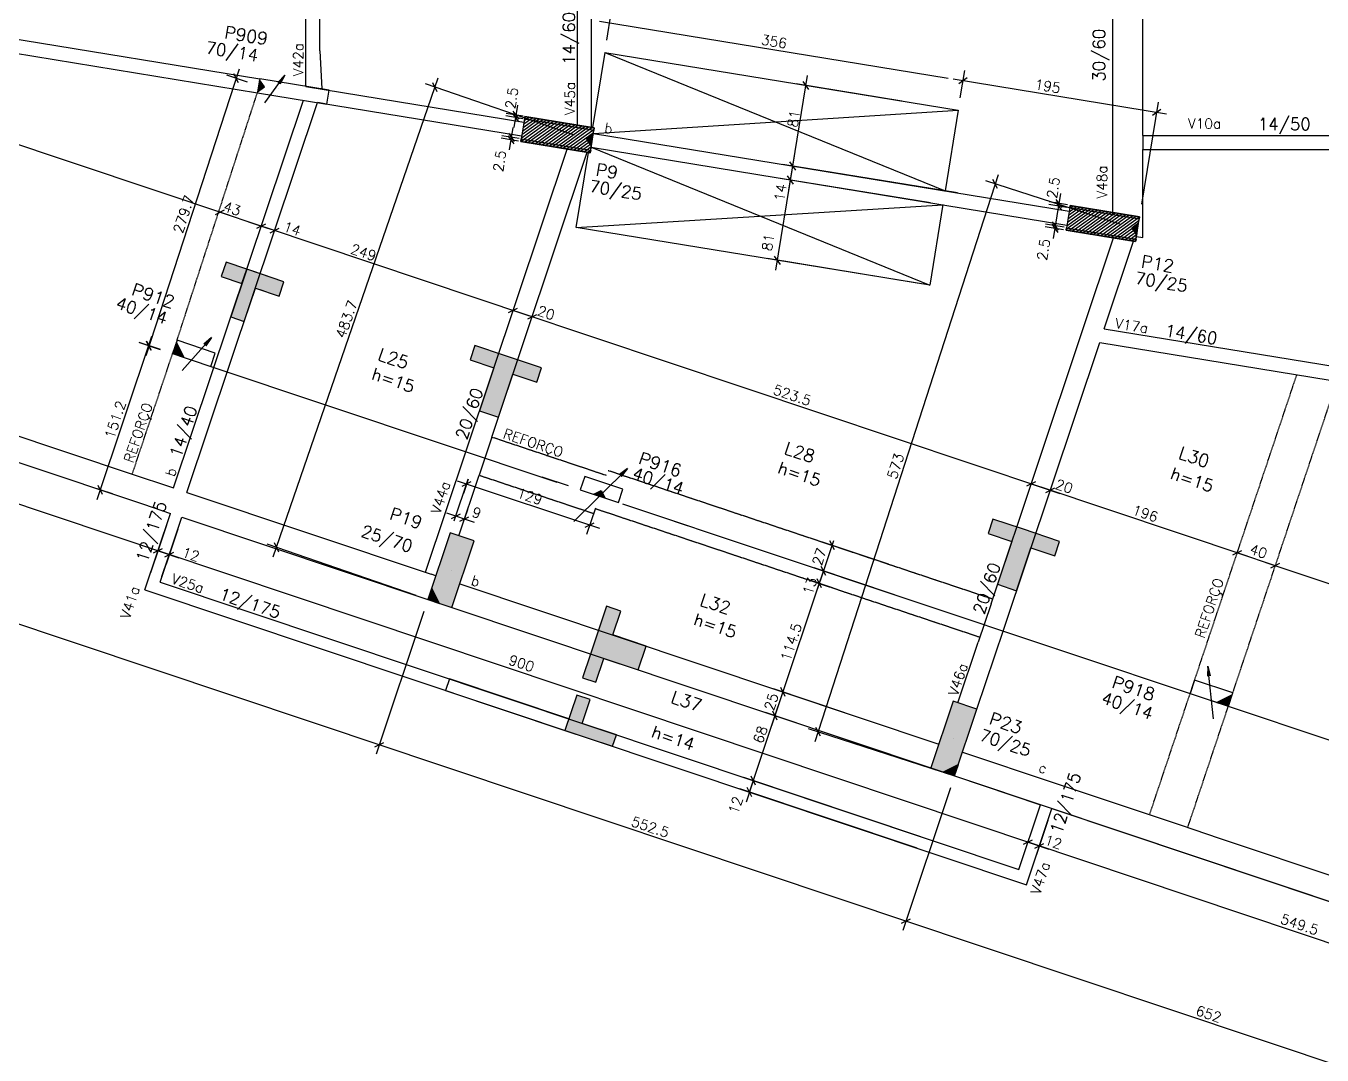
# Model space of a CAD drawing. Extents: x 3196 to 9141, y -1880 to 2325.
# Drawn here: x 3995 to 5283, y -448 to 574 of the extents above; entities that cross this region are included whole.
import ezdxf

# ---------------------------------------------------------------- set-up
doc = ezdxf.new("R2010")
doc.units = 0
doc.header["$MEASUREMENT"] = 0
doc.linetypes.add('ESTILO_TQS_0001', pattern=[1, 0.7, -0.3])
for name, color, linetype in [('1', 1, 'CONTINUOUS'), ('10', 10, 'CONTINUOUS'), ('2', 2, 'CONTINUOUS'), ('221', 11, 'CONTINUOUS'), ('3', 3, 'CONTINUOUS'), ('4', 4, 'CONTINUOUS'), ('8', 8, 'CONTINUOUS')]:
    doc.layers.add(name, color=color, linetype=linetype)
doc.styles.get("Standard").update_dxf_attribs({"font": 'ROMANS.SHX'})

msp = doc.modelspace()

# ---------------------------------------------------------------- linework, layer by layer
at = {"layer": '1', "linetype": 'Continuous'}
for p, q in [((4569.925768, 547.737565), (4557.760668, 473.202015)), ((4569.925768, 547.737565), (4921.276849, 490.392796)), ((4245.610368, 511.610915), (4245.610368, 511.610915)), ((4921.276849, 490.392796), (4908.203699, 410.293546)), ((4523.052768, 466.191065), (4523.052768, 466.191065)), ((4523.062118, 466.248265), (4523.062118, 466.248265)), ((4541.575568, 374.035915), (4553.733668, 448.528465)), ((4905.974199, 396.633396), (4892.926649, 316.691146)), ((4892.926649, 316.691146), (4541.575568, 374.035915)), ((5065.083668, 377.975315), (5065.083668, 377.975315)), ((5065.083668, 377.975315), (5065.083668, 377.975315)), ((4161.622518, 248.922615), (4161.622518, 248.922615)), ((4565.255318, 108.754565), (4565.255318, 108.754565)), ((4417.228018, 33.394215), (4417.228018, 33.394215)), ((5173.035259, -88.816982), (5173.035259, -88.816982)), ((4916.984968, -133.886685), (4916.984968, -133.886685))]:
    msp.add_line(p, q, dxfattribs=at)
at = {"layer": '1', "linetype": 'ESTILO_TQS_0001'}
for points in [[(4144.875818, 261.899665), (4224.738968, 507.893415)], [(4100.358968, 128.915565), (4140.431668, 248.623765)], [(5111.535264, -209.5537), (5257.89184, 227.739227)], [(5149.466464, -222.25105), (5297.888022, 221.211386)], [(4457.846218, 165.737715), (4571.594618, 127.723315)], [(4573.227218, 132.608465), (4955.518043, 4.851621)], [(4445.146118, 127.807415), (4558.916018, 89.785865)], [(4560.548268, 94.669915), (4942.820337, -33.080661)]]:
    msp.add_lwpolyline(points, dxfattribs=at)
at = {"layer": '1', "linetype": 'Continuous'}
for points in [[(4486.909668, 462.005565), (4555.999018, 450.751165), (4559.214568, 470.490965), (4490.125218, 481.745365), (4486.909668, 462.005565)], [(5028.931218, 373.732615), (5098.020568, 362.478215), (5101.236118, 382.218065), (5032.146768, 393.472415), (5028.931218, 373.732615)]]:
    msp.add_lwpolyline(points, dxfattribs=at)
at = {"layer": '10', "linetype": 'Continuous'}
for points in [[(4226.838068, 520.754265), (4224.905068, 508.911015), (4231.793218, 513.866115)], [(4224.905068, 508.911015), (4231.793218, 513.866115), (4231.793218, 513.866115)], [(4490.125218, 481.745615), (4559.607118, 472.900965), (4490.517818, 484.155615)], [(4490.125218, 481.745615), (4559.214518, 470.490965), (4559.607118, 472.900965)], [(4559.607118, 472.900965), (4490.517818, 484.155615), (4490.517818, 484.155615)], [(4558.562118, 466.485765), (4551.675518, 461.528515), (4551.675518, 461.528515)], [(4556.632818, 454.641915), (4558.562118, 466.485765), (4551.675518, 461.528515)], [(4559.214518, 470.490965), (4559.607118, 472.900965), (4559.607118, 472.900965)], [(4486.486718, 459.409315), (4555.998968, 450.750915), (4486.909668, 462.005565)], [(4486.486718, 459.409315), (4555.576018, 448.154665), (4555.998968, 450.750915)], [(4555.998968, 450.750915), (4486.909668, 462.005565), (4486.909668, 462.005565)], [(4555.576018, 448.154665), (4555.998968, 450.750915), (4555.998968, 450.750915)], [(5032.154268, 393.518465), (5101.630518, 384.639465), (5032.548718, 395.939915)], [(5032.154268, 393.518465), (5101.234468, 382.218315), (5101.630518, 384.639465)], [(5101.630518, 384.639465), (5032.548718, 395.939915), (5032.548718, 395.939915)], [(5028.536818, 371.311165), (5098.013068, 362.432165), (5028.931218, 373.732615)], [(5098.013068, 362.432165), (5028.931218, 373.732615), (5028.931218, 373.732615)], [(5100.593018, 378.270065), (5093.706418, 373.312815), (5093.706418, 373.312815)], [(5098.663668, 366.426215), (5100.593018, 378.270065), (5093.706418, 373.312815)], [(5101.234468, 382.218315), (5101.630518, 384.639465), (5101.630518, 384.639465)], [(5028.536818, 371.311165), (5097.617018, 360.011015), (5098.013068, 362.432165)], [(5097.617018, 360.011015), (5098.013068, 362.432165), (5098.013068, 362.432165)], [(4140.435018, 248.622665), (4151.816318, 244.819165), (4144.238518, 260.003915)], [(4151.816318, 244.819165), (4144.238518, 260.003915), (4144.238518, 260.003915)], [(4566.554068, 112.640915), (4558.961718, 108.852015), (4570.342968, 105.048515)], [(4558.961718, 108.852015), (4570.342968, 105.048515), (4570.342968, 105.048515)], [(4416.473768, 70.551765), (4394.272868, 4.165615), (4394.272868, 4.165615)], [(4440.183118, 62.622865), (4416.473768, 70.551765), (4394.272868, 4.165615)], [(4440.183118, 62.622865), (4394.272868, 4.165615), (4417.982218, -3.763285)], [(4394.272868, 4.165615), (4405.653368, 0.359715), (4398.078768, 15.546065)], [(4405.653368, 0.359715), (4398.078768, 15.546065), (4398.078768, 15.546065)], [(4394.272868, 4.165615), (4417.982218, -3.763285), (4417.982218, -3.763285)], [(4916.241768, -96.728935), (4894.021168, -163.108535), (4894.021168, -163.108535)], [(4917.728168, -171.044435), (4916.241768, -96.728935), (4894.021168, -163.108535)], [(4939.948768, -104.664885), (4916.241768, -96.728935), (4916.241768, -96.728935)], [(4917.728168, -171.044435), (4939.948768, -104.664885), (4916.241768, -96.728935)], [(5193.588009, -90.424332), (5178.399409, -97.994432), (5178.399409, -97.994432)], [(5189.778759, -101.803682), (5193.588009, -90.424332), (5178.399409, -97.994432)], [(4921.537418, -159.665085), (4906.348818, -167.235185), (4906.348818, -167.235185)], [(4917.728168, -171.044435), (4921.537418, -159.665085), (4906.348818, -167.235185)]]:
    msp.add_solid(points, dxfattribs=at)
at = {"layer": '2', "linetype": 'Continuous'}
for p, q in [((4571.939268, 560.074315), (4576.364218, 587.186015)), ((4564.884018, 578.927415), (4911.300368, 522.388065)), ((3722.687268, 544.802015), (4196.975768, 386.035915)), ((4569.925768, 547.737565), (4908.203699, 410.293546)), ((4923.290349, 502.729596), (4927.715299, 529.841296)), ((4755.256468, 425.106365), (4771.554068, 524.961715)), ((4865.104199, 499.560846), (4760.073818, 516.703115)), ((4772.863118, 511.033415), (4767.023368, 519.151165)), ((4916.235099, 521.582696), (5128.460318, 486.944965)), ((4922.045649, 517.051996), (4930.163399, 522.891746)), ((4922.045649, 517.051996), (4930.163399, 522.891746)), ((4484.828868, 481.500215), (4478.986668, 489.616115)), ((4479.907368, 473.278015), (4483.515518, 495.428065)), ((4558.719218, 467.450065), (4921.276849, 490.392796)), ((5103.651568, 397.022265), (5120.201718, 498.425165)), ((5114.532068, 485.635915), (5122.649818, 491.475615)), ((4488.560668, 482.000165), (4471.645218, 484.755665)), ((4488.953318, 484.410415), (4472.037868, 487.165915)), ((4484.436268, 479.089915), (4478.594018, 487.205865)), ((4486.688318, 459.449915), (4515.382518, 480.105265)), ((4487.035868, 462.780465), (4511.892968, 480.673665)), ((4487.604318, 466.270015), (4508.403418, 481.242115)), ((4488.172768, 469.759515), (4504.913918, 481.810565)), ((4488.741168, 473.249065), (4501.424368, 482.378965)), ((4489.309618, 476.738615), (4497.934818, 482.947415)), ((4489.878068, 480.228165), (4494.445268, 483.515865)), ((4490.177868, 458.881465), (4518.872068, 479.536815)), ((4490.446468, 483.717715), (4490.955768, 484.084265)), ((4493.667418, 458.313065), (4522.361618, 478.968415)), ((4497.156918, 457.744615), (4525.851118, 478.399965)), ((4500.646468, 457.176165), (4529.340668, 477.831515)), ((4504.136018, 456.607765), (4532.830218, 477.263115)), ((4507.625568, 456.039315), (4536.319768, 476.694665)), ((4484.774318, 462.353365), (4467.522368, 465.163665)), ((4479.902118, 456.973215), (4474.059918, 465.089165)), ((4480.313368, 459.497915), (4474.471168, 467.613865)), ((4475.373218, 451.161265), (4479.000068, 473.425815)), ((4511.115118, 455.470865), (4539.809318, 476.126215)), ((4514.604618, 454.902465), (4543.298818, 475.557815)), ((4518.094168, 454.334015), (4546.788368, 474.989365)), ((4521.583718, 453.765565), (4550.277918, 474.420915)), ((4525.073268, 453.197165), (4553.767468, 473.852515)), ((4528.562818, 452.628715), (4557.256968, 473.284065)), ((4532.052318, 452.060265), (4559.421568, 471.761865)), ((4535.541868, 451.491865), (4558.853118, 468.272315)), ((4539.031418, 450.923415), (4558.284718, 464.782815)), ((4484.363068, 459.828665), (4467.111118, 462.638965)), ((4542.520968, 450.355015), (4557.716268, 461.293265)), ((4546.010468, 449.786565), (4557.147818, 457.803715)), ((4549.500018, 449.218115), (4556.579418, 454.314165)), ((4556.468318, 453.632215), (4892.926649, 316.691146)), ((4552.989568, 448.649715), (4556.010968, 450.824615)), ((4555.253268, 448.280965), (4555.576068, 448.154665)), ((4753.004118, 411.306415), (4758.478068, 444.845165)), ((4759.787118, 430.916915), (4753.947418, 439.034615)), ((4759.787118, 430.916915), (4753.947418, 439.034615)), ((4739.982218, 331.521215), (4756.225768, 431.045265)), ((4920.582118, 408.255515), (4746.997818, 436.586565)), ((4757.534818, 417.116965), (4751.695068, 425.234715)), ((4757.534818, 417.116965), (4751.695068, 425.234715)), ((4779.051368, -136.737335), (4961.186018, 426.663215)), ((4893.611799, 398.489846), (4744.745518, 422.786665)), ((5081.812468, 377.157815), (4948.594818, 420.224065)), ((4960.386568, 412.696415), (4955.833418, 421.599715)), ((5024.557768, 393.659465), (5018.715568, 401.775415)), ((5019.626968, 385.380065), (5023.244468, 407.587365)), ((4178.010168, 392.384565), (4234.907018, 373.338565)), ((4183.018018, 386.979865), (4191.967968, 391.440615)), ((4183.018018, 386.979865), (4191.967968, 391.440615)), ((4541.575568, 374.035915), (4905.948549, 396.476346)), ((5029.361068, 393.919665), (5011.364818, 396.857715)), ((5029.764668, 396.386865), (5011.766768, 399.325215)), ((5024.155868, 391.191965), (5018.313618, 399.307915)), ((5028.671468, 372.137965), (5056.350668, 392.062665)), ((5029.239868, 375.627515), (5052.861118, 392.631115)), ((5029.808318, 379.117015), (5049.371568, 393.199515)), ((5030.376768, 382.606565), (5045.882018, 393.767965)), ((5030.945168, 386.096115), (5042.392518, 394.336415)), ((5031.146018, 370.838865), (5059.840218, 391.494215)), ((5031.513618, 389.585665), (5038.902968, 394.904815)), ((5032.082068, 393.075215), (5035.413418, 395.473265)), ((5034.635518, 370.270465), (5063.329718, 390.925815)), ((5038.125068, 369.702015), (5066.819268, 390.357365)), ((5041.614618, 369.133565), (5070.308818, 389.788915)), ((5045.104168, 368.565165), (5073.798368, 389.220515)), ((5048.593718, 367.996715), (5077.287868, 388.652065)), ((5052.083218, 367.428315), (5080.777418, 388.083615)), ((5055.572768, 366.859865), (5084.266968, 387.515215)), ((5059.062318, 366.291415), (5087.756518, 386.946765)), ((4215.941418, 379.687215), (4238.046868, 372.287515)), ((4219.081218, 378.636165), (4251.322768, 367.843465)), ((4224.089068, 373.231465), (4233.039018, 377.692215)), ((4224.089068, 373.231465), (4233.039018, 377.692215)), ((4232.357168, 374.192115), (4494.084368, 286.580015)), ((5026.092918, 371.655215), (5007.747368, 374.650415)), ((5026.496518, 374.122465), (5008.149318, 377.117915)), ((5020.538368, 368.984715), (5014.696168, 377.100615)), ((5020.940318, 371.452165), (5015.098118, 379.568115)), ((5016.009468, 363.172765), (5019.626968, 385.380065)), ((5062.551868, 365.723015), (5091.246068, 386.378315)), ((5066.041368, 365.154565), (5094.735568, 385.809915)), ((5069.530918, 364.586115), (5098.225118, 385.241465)), ((5073.020468, 364.017715), (5101.625568, 384.608915)), ((5076.510018, 363.449265), (5101.057118, 381.119365)), ((5079.999568, 362.880815), (5100.488718, 377.629815)), ((5083.489068, 362.312415), (5099.920268, 374.140265)), ((4237.365018, 368.787415), (4246.314968, 373.248165)), ((4237.365018, 368.787415), (4246.314968, 373.248165)), ((5086.978618, 361.743965), (5099.351818, 370.650765)), ((5090.468168, 361.175515), (5098.783418, 367.161215)), ((5093.957718, 360.607115), (5098.214968, 363.671665)), ((5097.447268, 360.038665), (5097.646518, 360.182115)), ((4214.166318, 332.450865), (4193.599068, 339.335665)), ((4880.589849, 318.704646), (4731.723618, 343.001415)), ((4744.512868, 337.331765), (4738.673168, 345.449515)), ((4188.837568, 325.111465), (4209.404818, 318.226665)), ((4214.166318, 332.450865), (4198.294668, 285.036815)), ((4214.166318, 332.450865), (4198.294668, 285.036815)), ((4209.404818, 318.226665), (4214.166318, 332.450865)), ((4251.149268, 320.070965), (4214.166318, 332.450865)), ((4234.733518, 325.566065), (4214.166318, 332.450865)), ((4211.570568, 280.592765), (4222.680718, 313.782565)), ((4211.570568, 280.592765), (4222.680718, 313.782565)), ((4222.680718, 313.782565), (4246.387768, 305.846765)), ((4222.680718, 313.782565), (4229.972018, 311.341865)), ((4198.294668, 285.036815), (4211.570568, 280.592765)), ((4198.294668, 285.036815), (4211.570568, 280.592765)), ((4469.433259, 294.832396), (4507.360318, 282.135965)), ((4474.441059, 289.427696), (4483.391009, 293.888446)), ((4474.441059, 289.427696), (4483.391009, 293.888446)), ((4482.709159, 290.388346), (5008.999368, 114.214365)), ((4493.402518, 283.079915), (4502.352468, 287.540665)), ((4493.402518, 283.079915), (4502.352468, 287.540665)), ((4470.204368, 246.743165), (4440.807154, 256.584321)), ((4507.187318, 234.363265), (4470.204368, 246.743165)), ((4178.369268, 235.945515), (4522.445668, 121.031115)), ((4436.045654, 242.360071), (4459.752565, 234.424318)), ((4459.752565, 234.424318), (4445.468204, 191.751621)), ((3597.099418, 229.780765), (4135.307418, 49.617865)), ((4464.434318, 185.402265), (4478.718818, 228.074915)), ((4478.718818, 228.074915), (4502.425818, 220.139065)), ((4445.468204, 191.751621), (4464.434318, 185.402265)), ((3561.230468, 122.627865), (4355.474218, -143.241935)), ((4420.438218, 82.406415), (4434.354218, 123.891515)), ((4423.296218, 122.342715), (4564.609268, 75.213365)), ((4428.310068, 116.943565), (4437.255018, 121.414315)), ((4434.354218, 123.891515), (4429.618768, 109.692615)), ((4533.822218, 117.233915), (4507.930268, 125.886665)), ((4984.344104, 122.46812), (5022.275268, 109.770315)), ((4989.351954, 117.06342), (4998.301904, 121.52417)), ((4989.351954, 117.06342), (4998.301904, 121.52417)), ((5008.317518, 110.714265), (5017.267468, 115.175015)), ((5008.317518, 110.714265), (5017.267468, 115.175015)), ((4412.522068, 90.265415), (4440.034368, 81.064715)), ((4428.983068, 79.548815), (4433.722218, 93.720015)), ((4560.709968, 95.129315), (4551.959118, 68.890815)), ((4587.478318, 99.321415), (5388.473068, -168.207985)), ((4134.330368, 78.201765), (4118.458718, 30.787765)), ((4134.269168, 78.019015), (4122.650268, 43.309415)), ((4134.269168, 78.019015), (4122.650468, 43.309865)), ((4417.531468, 84.862165), (4426.480118, 89.325565)), ((4426.076318, 82.004565), (4435.024968, 86.467965)), ((4550.650418, 76.141765), (4559.595418, 80.612515)), ((4638.910518, 82.130665), (4651.745068, 77.833165)), ((4985.118768, 74.377715), (4955.722253, 84.218587)), ((4145.648568, 74.209815), (4134.029818, 39.500715)), ((4950.960753, 69.994387), (4974.667644, 62.058591)), ((5022.101718, 61.997815), (4985.118768, 74.377715)), ((4116.341968, 55.967015), (4146.686968, 45.809165)), ((4121.349668, 50.561815), (4130.299618, 55.022615)), ((4121.349818, 50.562315), (4130.299768, 55.023065)), ((4127.721368, 52.157815), (5000.139318, -239.880485)), ((4129.838118, 26.978565), (4141.265668, 61.116665)), ((4784.274418, 23.104665), (4797.558218, 62.787865)), ((4852.049318, 39.407265), (4786.525818, 61.340965)), ((4798.250118, 53.725015), (4793.789368, 62.674965)), ((4974.667644, 62.058591), (4960.383303, 19.385937)), ((4979.348718, 13.036815), (4993.633218, 55.709415)), ((4993.633218, 55.709415), (5017.340268, 47.773615)), ((4132.729168, 46.753115), (4141.679118, 51.213865)), ((4132.729168, 46.753115), (4141.679118, 51.213865)), ((4778.505118, 5.869765), (4790.623118, 42.070315)), ((4858.016868, 8.965115), (4777.965968, 35.761815)), ((4789.679168, 28.112515), (4785.218368, 37.062465)), ((4789.679168, 28.112515), (4785.218368, 37.062465)), ((4744.036968, -97.098385), (4784.853768, 24.835415)), ((4796.287268, 15.885015), (4773.826468, 23.403665)), ((4785.542068, 15.761615), (4781.081318, 24.711565)), ((4785.543468, 15.765865), (4781.082718, 24.715815)), ((4960.383303, 19.385937), (4979.348718, 13.036815)), ((4390.304968, -7.687885), (4342.817068, -149.550435)), ((4571.613068, -2.471285), (4555.741418, -49.885335)), ((4577.901418, -30.939785), (4585.837268, -7.232785)), ((4611.091268, -42.049935), (4577.901418, -30.939785)), ((4555.741418, -49.885335), (4547.805568, -73.592335)), ((4603.155418, -65.756985), (4611.091268, -42.049935)), ((4561.081518, -78.036385), (4569.017318, -54.329385)), ((4569.017318, -54.329385), (4603.155418, -65.756985)), ((4736.101118, -120.805385), (4750.385618, -78.132785)), ((4808.733868, -108.209985), (4737.728468, -84.441235)), ((4749.441668, -92.090535), (4744.980918, -83.140585)), ((4749.441668, -92.090535), (4744.980918, -83.140585)), ((4542.091768, -90.661385), (4530.346768, -125.747785)), ((4547.431868, -118.812485), (4555.367718, -95.105435)), ((4714.515818, -185.288135), (4742.449818, -101.839785)), ((4770.798118, -121.874635), (4729.792668, -108.148235)), ((4741.505868, -115.797585), (4737.045068, -106.847635)), ((4741.505868, -115.797585), (4737.045068, -106.847635)), ((4530.346768, -125.747785), (4577.761627, -141.61697)), ((4581.570827, -130.23757), (4547.431868, -118.812485)), ((4905.829868, -167.212385), (4772.612268, -124.146135)), ((4784.403968, -131.673835), (4779.850818, -122.770535)), ((4336.508618, -136.893285), (4878.925168, -318.464985)), ((4341.516468, -142.297985), (4350.466368, -137.837235)), ((4341.516468, -142.297985), (4350.466368, -137.837235)), ((4577.761627, -141.61697), (4581.570827, -130.23757)), ((4710.706618, -196.667485), (4720.864468, -166.322535)), ((4884.284968, -231.572285), (4708.207318, -172.630985)), ((4719.920518, -180.280335), (4715.459768, -171.330385)), ((4719.920518, -180.280335), (4715.459768, -171.330385)), ((4929.577318, -175.025385), (5336.923368, -311.383185)), ((4880.475818, -242.951585), (4704.398168, -184.010335)), ((4716.111318, -191.659635), (4711.650568, -182.709685)), ((4913.755918, -182.910935), (4866.268018, -324.773435)), ((4994.669718, -262.520285), (5010.541368, -215.106235)), ((5010.480568, -215.289135), (4998.861818, -249.998235)), ((4993.912568, -226.979185), (4993.830818, -227.223335)), ((4981.173718, -233.531835), (5011.518968, -243.689785)), ((4986.181518, -238.936535), (4995.131468, -234.475785)), ((4986.181518, -238.936535), (4995.131468, -234.475785)), ((4992.553318, -237.341085), (5532.513818, -418.090635)), ((4997.561168, -242.745835), (5006.511118, -238.285035)), ((4997.561168, -242.745835), (5006.511118, -238.285035)), ((4859.959568, -312.116335), (5496.644668, -525.244035)), ((4864.967368, -317.521035), (4873.917318, -313.060235)), ((4864.967368, -317.521035), (4873.917318, -313.060235))]:
    msp.add_line(p, q, dxfattribs=at)
at = {"layer": '2'}
for p, q in [((4415.621544, -74.687273), (4411.811628, -86.068194)), ((4534.156004, -114.368272), (4415.621544, -74.687273)), ((4411.811628, -86.068194), (4530.346218, -125.749237))]:
    msp.add_line(p, q, dxfattribs=at)
at = {"layer": '2', "linetype": 'Continuous'}
for points in [[(4232.219218, 497.772215), (4251.978018, 525.359915), (4247.266218, 516.539565), (4251.978018, 525.359915), (4245.143868, 518.059615)], [(4193.599068, 339.335665), (4188.837568, 325.111465), (4209.404818, 318.226665), (4214.166318, 332.450865), (4193.599068, 339.335665)], [(4214.166318, 332.450865), (4198.294668, 285.036815), (4211.570568, 280.592765), (4222.680718, 313.782565), (4246.387768, 305.846765), (4251.149268, 320.070965), (4214.166318, 332.450865)], [(4149.890518, 231.832415), (4178.996868, 264.694415), (4173.400318, 256.407165), (4178.996868, 264.694415), (4171.446118, 258.138015)], [(4445.468204, 191.751621), (4464.434318, 185.402265), (4478.718818, 228.074915), (4502.425818, 220.139065), (4507.187318, 234.363265), (4470.204368, 246.743165), (4440.807154, 256.584321), (4436.045654, 242.360071), (4459.752565, 234.424318), (4445.468204, 191.751621)], [(4539.216818, 81.862665), (4592.465168, 134.391415), (4586.323718, 126.499465), (4592.465168, 134.391415), (4584.490368, 128.357915)], [(4960.383303, 19.385937), (4979.348718, 13.036815), (4993.633218, 55.709415), (5017.340268, 47.773615), (5022.101718, 61.997815), (4985.118768, 74.377715), (4955.722253, 84.218587), (4950.960753, 69.994387), (4974.667644, 62.058591), (4960.383303, 19.385937)], [(4603.155418, -65.756985), (4611.091268, -42.049935), (4577.901418, -30.939785), (4585.837268, -7.232785), (4571.613068, -2.471285), (4555.741418, -49.885335), (4547.805568, -73.592335), (4561.081518, -78.036385), (4569.017318, -54.329385), (4603.155418, -65.756985)], [(5175.047759, -114.349282), (5169.386059, -61.978682), (5171.749409, -71.695382), (5169.386059, -61.978682), (5169.153959, -71.975982)], [(4530.346768, -125.747785), (4577.761627, -141.61697), (4581.570827, -130.23757), (4547.431868, -118.812485), (4555.367718, -95.105435), (4542.091768, -90.661385), (4530.346768, -125.747785)]]:
    msp.add_lwpolyline(points, dxfattribs=at)
for points in [[(4193.599068, 339.335665), (4188.837568, 325.111465), (4209.404818, 318.226665)], [(4193.599068, 339.335665), (4209.404818, 318.226665), (4214.166318, 332.450865)], [(4188.837568, 325.111465), (4209.404818, 318.226665), (4209.404818, 318.226665)], [(4214.166318, 332.450865), (4198.294668, 285.036815), (4211.570568, 280.592765)], [(4209.404818, 318.226665), (4214.166318, 332.450865), (4214.166318, 332.450865)], [(4214.166318, 332.450865), (4211.570568, 280.592765), (4222.680718, 313.782565)], [(4214.166318, 332.450865), (4222.680718, 313.782565), (4246.387768, 305.846765)], [(4214.166318, 332.450865), (4246.387768, 305.846765), (4251.149268, 320.070965)], [(4211.570568, 280.592765), (4222.680718, 313.782565), (4222.680718, 313.782565)], [(4222.680718, 313.782565), (4246.387768, 305.846765), (4246.387768, 305.846765)], [(4246.387768, 305.846765), (4251.149268, 320.070965), (4251.149268, 320.070965)], [(4198.294668, 285.036815), (4211.570568, 280.592765), (4211.570568, 280.592765)], [(4440.807154, 256.584321), (4436.045654, 242.360071), (4436.045654, 242.360071)], [(4470.204368, 246.743165), (4440.807154, 256.584321), (4436.045654, 242.360071)], [(4470.204368, 246.743165), (4436.045654, 242.360071), (4459.752565, 234.424318)], [(4445.468204, 191.751621), (4478.718818, 228.074915), (4470.204368, 246.743165)], [(4445.468204, 191.751621), (4470.204368, 246.743165), (4459.752565, 234.424318)], [(4470.204368, 246.743165), (4459.752565, 234.424318), (4459.752565, 234.424318)], [(4507.187318, 234.363265), (4470.204368, 246.743165), (4470.204368, 246.743165)], [(4478.718818, 228.074915), (4507.187318, 234.363265), (4470.204368, 246.743165)], [(4478.718818, 228.074915), (4470.204368, 246.743165), (4470.204368, 246.743165)], [(4436.045654, 242.360071), (4459.752565, 234.424318), (4459.752565, 234.424318)], [(4478.718818, 228.074915), (4502.425818, 220.139065), (4507.187318, 234.363265)], [(4502.425818, 220.139065), (4507.187318, 234.363265), (4507.187318, 234.363265)], [(4445.468204, 191.751621), (4464.434318, 185.402265), (4478.718818, 228.074915)], [(4464.434318, 185.402265), (4478.718818, 228.074915), (4478.718818, 228.074915)], [(4955.722253, 84.218587), (4950.960753, 69.994387), (4950.960753, 69.994387)], [(4993.633218, 55.709415), (4955.722253, 84.218587), (4950.960753, 69.994387)], [(4985.118768, 74.377715), (4955.722253, 84.218587), (4955.722253, 84.218587)], [(4993.633218, 55.709415), (4985.118768, 74.377715), (4955.722253, 84.218587)], [(4950.960753, 69.994387), (4993.633218, 55.709415), (4993.633218, 55.709415)], [(4974.667644, 62.058591), (4950.960753, 69.994387), (4993.633218, 55.709415)], [(5022.101718, 61.997815), (4985.118768, 74.377715), (4985.118768, 74.377715)], [(4993.633218, 55.709415), (5022.101718, 61.997815), (4985.118768, 74.377715)], [(4960.383303, 19.385937), (4993.633218, 55.709415), (4974.667644, 62.058591)], [(4960.383303, 19.385937), (4979.348718, 13.036815), (4993.633218, 55.709415)], [(4993.633218, 55.709415), (4974.667644, 62.058591), (4974.667644, 62.058591)], [(4979.348718, 13.036815), (4993.633218, 55.709415), (4993.633218, 55.709415)], [(4993.633218, 55.709415), (5017.340268, 47.773615), (5022.101718, 61.997815)], [(5017.340268, 47.773615), (5022.101718, 61.997815), (5022.101718, 61.997815)], [(4571.613068, -2.471285), (4555.741418, -49.885335), (4555.741418, -49.885335)], [(4577.901418, -30.939785), (4571.613068, -2.471285), (4555.741418, -49.885335)], [(4585.837268, -7.232785), (4571.613068, -2.471285), (4571.613068, -2.471285)], [(4577.901418, -30.939785), (4585.837268, -7.232785), (4571.613068, -2.471285)], [(4577.901418, -30.939785), (4555.741418, -49.885335), (4547.805568, -73.592335)], [(4577.901418, -30.939785), (4547.805568, -73.592335), (4569.017318, -54.329385)], [(4577.901418, -30.939785), (4569.017318, -54.329385), (4569.017318, -54.329385)], [(4603.155418, -65.756985), (4577.901418, -30.939785), (4569.017318, -54.329385)], [(4611.091268, -42.049935), (4577.901418, -30.939785), (4577.901418, -30.939785)], [(4603.155418, -65.756985), (4611.091268, -42.049935), (4577.901418, -30.939785)], [(4555.741418, -49.885335), (4547.805568, -73.592335), (4547.805568, -73.592335)], [(4547.805568, -73.592335), (4561.081518, -78.036385), (4569.017318, -54.329385)], [(4547.805568, -73.592335), (4569.017318, -54.329385), (4569.017318, -54.329385)], [(4561.081518, -78.036385), (4569.017318, -54.329385), (4569.017318, -54.329385)], [(4530.346768, -125.747785), (4555.367718, -95.105435), (4542.091768, -90.661385)], [(4530.346768, -125.747785), (4547.431868, -118.812485), (4555.367718, -95.105435)], [(4555.367718, -95.105435), (4542.091768, -90.661385), (4542.091768, -90.661385)], [(4547.431868, -118.812485), (4555.367718, -95.105435), (4555.367718, -95.105435)], [(4530.346768, -125.747785), (4581.570827, -130.23757), (4547.431868, -118.812485)], [(4530.346768, -125.747785), (4577.761627, -141.61697), (4581.570827, -130.23757)], [(4581.570827, -130.23757), (4547.431868, -118.812485), (4547.431868, -118.812485)], [(4577.761627, -141.61697), (4581.570827, -130.23757), (4581.570827, -130.23757)]]:
    msp.add_solid(points, dxfattribs=at)
at = {"layer": '221'}
for p, q in [((4114.133681, 246.659109), (4206.813546, 531.700195)), ((4215.043239, 518.509025), (4194.211499, 525.282375)), ((4205.990475, 517.734765), (4201.452391, 526.645758)), ((4240.501393, 46.510837), (4404.412448, 522.785127)), ((4539.855899, 465.596268), (4391.70255, 516.583634)), ((4403.350804, 508.835805), (4398.965686, 517.823059)), ((4226.930656, 514.643884), (4226.930656, 514.643884)), ((4551.675518, 461.528515), (4551.675518, 461.528515)), ((4065.488383, 103.679772), (4119.845831, 266.060368)), ((4128.578186, 252.591758), (4107.188651, 259.751976)), ((4128.547601, 252.487807), (4107.715861, 259.261156)), ((4118.90179, 252.102593), (4114.441083, 261.052571)), ((4119.494837, 251.713546), (4114.956753, 260.624539)), ((4140.431668, 248.623765), (4140.431668, 248.623765)), ((4140.435018, 248.622665), (4140.435018, 248.622665)), ((4080.569527, 109.176733), (4059.179992, 116.336952)), ((4070.89313, 108.687569), (4066.432424, 117.637546)), ((5003.309725, 116.119251), (5208.132896, 47.555896)), ((4092.423009, 105.208741), (4092.423009, 105.208741)), ((5008.317567, 110.714545), (5017.267507, 115.175325)), ((5012.792427, 112.944607), (5012.792427, 112.944607)), ((4382.453249, 8.233368), (4234.2999, 59.220734)), ((4245.948154, 51.472905), (4241.563036, 60.460159)), ((5189.167273, 53.904527), (5246.063216, 34.858944)), ((5194.175114, 48.499821), (5203.125055, 52.960602)), ((5194.175114, 48.499821), (5203.125055, 52.960602)), ((5198.649975, 50.729884), (5198.649975, 50.729884)), ((5198.649975, 50.729884), (5198.649975, 50.729884)), ((5227.097593, 41.207575), (5640.00707, -97.01145)), ((5232.105434, 35.802869), (5241.055375, 40.26365)), ((5232.105434, 35.802869), (5241.055375, 40.26365)), ((5236.580295, 38.032932), (5236.580295, 38.032932)), ((5236.580295, 38.032932), (5236.580295, 38.032932)), ((4394.272868, 4.165615), (4394.272868, 4.165615))]:
    msp.add_line(p, q, dxfattribs=at)
at = {"layer": '3', "linetype": 'Continuous'}
for points in [[(4224.743968, 507.924065), (4293.828115, 496.637801), (4296.083315, 510.454951), (4226.999168, 521.741215), (4224.743968, 507.924065)], [(4226.838068, 520.754265), (4224.905068, 508.911015), (4231.793218, 513.866115), (4226.838068, 520.754265)], [(4490.517818, 484.155615), (4559.607118, 472.900965), (4559.214518, 470.490965), (4490.125218, 481.745615), (4490.517818, 484.155615)], [(4556.632818, 454.641915), (4558.562118, 466.485765), (4551.675518, 461.528515), (4556.632818, 454.641915)], [(4486.909668, 462.005565), (4555.998968, 450.750915), (4555.576018, 448.154665), (4486.486718, 459.409315), (4486.909668, 462.005565)], [(5032.548718, 395.939915), (5101.630518, 384.639465), (5101.234468, 382.218315), (5032.154268, 393.518465), (5032.550318, 395.939665)], [(5028.931218, 373.732615), (5098.013068, 362.432165), (5097.617018, 360.011015), (5028.536818, 371.311165), (5028.932868, 373.732365)], [(5098.663668, 366.426215), (5100.593018, 378.270065), (5093.706418, 373.312815), (5098.663668, 366.426215)], [(4140.435018, 248.622665), (4178.372618, 235.944365), (4182.810018, 249.222515), (4144.872418, 261.900815), (4140.435018, 248.622665)], [(4140.435018, 248.622665), (4151.816318, 244.819165), (4144.238518, 260.003915), (4140.435018, 248.622665)], [(4545.684218, 113.291465), (4583.621818, 100.613165), (4588.059218, 113.891365), (4550.121618, 126.569615), (4545.684218, 113.291465)], [(4570.342968, 105.048515), (4558.961718, 108.852015), (4566.554068, 112.640915), (4570.342968, 105.048515)], [(4440.183118, 62.622865), (4416.473768, 70.551765), (4394.272868, 4.165615), (4417.982218, -3.763285), (4440.183118, 62.622865)], [(4394.272868, 4.165615), (4405.653368, 0.359715), (4398.078768, 15.546065), (4394.272868, 4.165615)], [(5151.847609, -89.106182), (5189.778759, -101.803682), (5194.222859, -88.527782), (5156.291709, -75.830282), (5151.847609, -89.106182)], [(4917.728168, -171.044435), (4939.948768, -104.664885), (4916.241768, -96.728935), (4894.021168, -163.108535), (4917.728168, -171.044435)], [(5189.778759, -101.803682), (5193.588009, -90.424332), (5178.399409, -97.994432), (5189.778759, -101.803682)], [(4917.728168, -171.044435), (4921.537418, -159.665085), (4906.348818, -167.235185), (4917.728168, -171.044435)]]:
    msp.add_lwpolyline(points, dxfattribs=at)
at = {"layer": '8', "linetype": 'Continuous'}
for p, q in [((5104.868868, 363.929265), (5104.868868, 451.489015)), ((5098.428568, 364.982765), (5104.868868, 363.929265))]:
    msp.add_line(p, q, dxfattribs=at)
for points in [[(4272.868868, 514.206815), (4272.868868, 787.434165)], [(4542.868868, 475.627815), (4542.868868, 774.434165)], [(4286.868868, 549.638415), (4286.868868, 772.434165)], [(4556.868868, 473.347265), (4556.868868, 754.434165)], [(5074.868868, 458.489165), (5074.868868, 754.434165)], [(5104.868868, 465.489015), (5104.868868, 754.434165)], [(3723.760618, 604.024865), (4226.994168, 521.710565)], [(3719.344118, 590.561215), (4224.738968, 507.893415)], [(4286.868868, 549.638415), (4288.894418, 511.585515)], [(4296.076115, 510.410801), (4272.868868, 514.206815)], [(4272.868868, 514.206815), (4489.637218, 478.749865)], [(4141.431368, 115.166765), (4270.395018, 500.425415)], [(4154.707318, 110.722665), (4284.392168, 498.135865)], [(4284.392168, 498.135865), (4487.386368, 464.932015)], [(4293.828115, 496.637801), (4284.392168, 498.135865)], [(4486.498368, 459.480865), (4555.587718, 448.226465), (4559.607168, 472.901215), (4490.517818, 484.155615), (4486.498368, 459.480865)], [(4558.719218, 467.450065), (5031.597568, 390.101065)], [(5104.868868, 465.489015), (5616.055068, 465.479115)], [(5104.868868, 465.489015), (5104.868868, 451.489015)], [(4432.529794, 153.118891), (4532.904294, 452.899791)], [(4556.468318, 453.632215), (5029.346718, 376.283215)], [(5074.868868, 386.439765), (5074.868868, 458.489165)], [(5104.868868, 451.489015), (5616.055068, 451.479115)], [(4457.846218, 165.737715), (4552.594118, 448.714115)], [(5028.529268, 371.265165), (5097.618618, 360.010765), (5101.638068, 384.685515), (5032.548718, 395.939915), (5028.529268, 371.265165)], [(5044.850294, 271.717841), (5075.916794, 364.524191)], [(5066.428368, 273.173565), (5095.606468, 360.338515)], [(3650.054068, 279.653265), (4100.358968, 128.915565)], [(4953.882994, -0.032659), (5044.850294, 271.717841)], [(5066.428368, 273.173565), (5314.265118, 232.723715)], [(3630.556568, 259.816465), (4111.388718, 98.859915)], [(4966.500918, -25.344135), (5061.925918, 259.723165)], [(5061.925918, 259.723165), (5290.888618, 222.353765)], [(4457.846218, 165.737715), (4445.146118, 127.807415)], [(4391.764794, 31.369191), (4432.529794, 153.118891)], [(4100.358968, 128.915565), (4138.290218, 116.218265)], [(4138.290218, 116.218265), (4141.431368, 115.166765)], [(4425.018618, 67.694165), (4445.146118, 127.807415)], [(4154.707318, 110.722665), (4397.454318, 29.464115)], [(4111.388718, 98.859915), (4138.237118, 89.872515)], [(4112.842468, 14.010065), (4138.237118, 89.872515)], [(4128.031018, 21.580215), (4149.616468, 86.063315)], [(4149.616468, 86.063315), (4394.272868, 4.165615)], [(4402.201668, 27.874615), (4397.454318, 29.464115)], [(4112.842468, 14.010065), (4989.053318, -279.297885)], [(4128.031018, 21.580215), (4981.483218, -264.109335)], [(4425.908818, 19.939115), (4901.952718, -139.414635)], [(4417.979918, -3.770235), (4894.016818, -163.121635)], [(4953.882994, -0.032659), (4941.185694, -37.963909)], [(4939.948668, -104.664835), (4966.500918, -25.344135)], [(4920.983194, -98.315659), (4941.185694, -37.963909)], [(4925.659768, -147.350435), (5016.694668, -177.824035)], [(4917.723818, -171.057435), (5003.069068, -199.626435)], [(5016.694668, -177.824035), (5142.823168, -220.044985)], [(4981.483218, -264.109335), (5003.069068, -199.626435)], [(4989.053318, -279.297885), (5014.448468, -203.435585)], [(5014.448468, -203.435585), (5153.853568, -250.100885)], [(5142.823168, -220.044985), (5180.754368, -232.742335)], [(5180.754368, -232.742335), (5543.391668, -354.133635)], [(5153.853568, -250.100885), (5535.462768, -377.842985)]]:
    msp.add_lwpolyline(points, dxfattribs=at)

# ---------------------------------------------------------------- texts
at = {"layer": '1', "linetype": 'Continuous'}
for s, height, rotation, p in [('14/60', 12, 90, (4540.368868, 535.627815)), ('30/60', 12, 90, (5067.246168, 518.912865)), ('70/14', 12, 350.73, (4172.604368, 547.247165)), ('V42a', 10, 90, (4270.368868, 524.206815)), ('V45a', 10, 90, (4540.368868, 485.627815)), ('b', 10, 350.71036, (4568.991618, 468.303065)), ('V10a', 10, 359.99889, (5149.669968, 472.164965)), ('14/50', 12, 359.999, (5219.158518, 470.771965)), ('V48a', 10, 90, (5069.176268, 402.608815)), ('70/25', 12, 350.748, (4553.943618, 409.515265)), ('70/25', 12, 350.748, (5096.364368, 318.148515)), ('40/14', 12, 341.521, (4083.004968, 293.868865)), ('V17a', 10, 350.730387, (5076.700518, 274.030115)), ('14/60', 12, 350.730387, (5126.047568, 265.976115)), ('h=15', 12, 341.492243, (4337.018818, 223.297765)), ('20/60', 12, 71.488, (4432.81441, 162.107342)), ('REFORÇO', 10, 71.492, (4101.162668, 139.191965)), ('14/40', 12, 71.492, (4148.583668, 144.408765)), ('REFORÇO', 10, 341.521, (4468.122968, 164.939165)), ('b', 10, 71.492255, (4142.235018, 125.443115)), ('40/14', 12, 341.521, (4596.346868, 124.621215)), ('h=15', 12, 341.516181, (4740.842818, 130.067965)), ('h=15', 12, 341.492243, (5131.064668, 124.436365)), ('V44a', 10, 71.488099, (4406.316861, 88.366974)), ('12/175', 12, 71.492, (4115.007718, 40.217465)), ('25/70', 12, 341.509, (4326.695568, 67.282315)), ('20/60', 12, 71.492, (4947.070188, -11.389672)), ('V25a', 10, 341.492243, (4138.307418, 20.776615)), ('b', 10, 341.492243, (4436.185168, 19.135465)), ('V41a', 10, 71.492255, (4097.605168, -15.815935)), ('12/175', 12, 341.492, (4185.721468, 4.904965)), ('REFORÇO', 10, 71.495, (5165.741471, -35.138063)), ('h=15', 12, 341.516181, (4657.110168, -20.556035)), ('V46a', 10, 71.492258, (4920.641216, -92.356742)), ('40/14', 12, 341.492, (5062.575763, -98.766595)), ('h=14', 12, 341.516181, (4615.278618, -132.277435)), ('70/25', 12, 341.492, (4941.337668, -135.382785)), ('c', 10, 341.492243, (5000.234268, -166.714385)), ('12/175', 12, 71.492, (5023.686418, -229.501735)), ('V47a', 10, 71.491852, (5002.440806, -289.754909))]:
    msp.add_text(s, height=height, rotation=rotation, dxfattribs=at).set_placement(p)
at = {"layer": '2', "linetype": 'Continuous'}
for s, rotation, p in [('356', 350.73, (4724.758268, 555.873715)), ('195', 350.73, (4996.677018, 511.493265)), ('2.5', 80.748, (4480.676668, 491.131965)), ('81', 80.73, (4761.383318, 472.763115)), ('2.5', 80.748, (4468.660818, 428.613815)), ('14', 80.730367, (4748.158568, 399.325865)), ('2.5', 80.748, (5018.998718, 402.099615)), ('43', 341.492, (4189.927218, 390.668965)), ('14', 341.492243, (4249.631418, 370.658915)), ('81', 80.73, (4735.942718, 349.967315)), ('2.5', 80.748, (5009.297068, 340.625315)), ('249', 341.492, (4316.507768, 348.496815)), ('20', 341.492, (4501.990718, 287.097015)), ('523.5', 341.492, (4736.373368, 208.638415)), ('573', 72.085, (4859.881668, 123.049365)), ('20', 341.492, (5016.905718, 114.731365)), ('129', 341.555919, (4481.621018, 106.053265)), ('9', 341.509, (4437.047218, 87.038415)), ('12', 341.492243, (4148.923218, 47.069615)), ('27', 71.492, (4785.170718, 37.076315)), ('13', 71.492, (4775.975368, 7.963615)), ('114.5', 71.492, (4753.982118, -57.937935)), ('900', 341.492243, (4473.463668, -59.839285)), ('25', 71.492243, (4737.541618, -107.051285)), ('68', 71.492243, (4726.705218, -139.734485)), ('12', 71.492243, (4702.110729, -209.752895)), ('552.5', 341.492, (4595.393268, -220.390235)), ('12', 341.492243, (5006.149368, -238.728685)), ('549.5', 341.492, (5240.727168, -317.252635)), ('652', 341.492, (5156.495668, -408.216935))]:
    msp.add_text(s, height=10, rotation=rotation, dxfattribs=at).set_placement(p)
at = {"layer": '221'}
for s, rotation, p in [('279.7', 71.988292, (4150.199562, 367.283446)), ('483.7', 71.008963, (4311.810126, 262.930575)), ('151.2', 71.491858, (4082.203725, 163.063703)), ('196', 341.492332, (5093.397669, 89.126459)), ('40', 341.492332, (5210.033008, 50.083463))]:
    msp.add_text(s, height=10, rotation=rotation, dxfattribs=at).set_placement(p)
at = {"layer": '4', "linetype": 'Continuous'}
for s, rotation, p in [('P909', 350.73, (4191.153368, 562.100565)), ('P9', 350.748, (4560.342768, 425.528565)), ('P12', 350.748, (5102.351768, 334.367665)), ('P912', 341.521, (4098.683068, 306.951615)), ('L25', 341.492243, (4343.494468, 242.642665)), ('L28', 341.516181, (4747.310368, 149.415615)), ('L30', 341.492243, (5139.324768, 144.673515)), ('P916', 341.521, (4602.524168, 139.332815)), ('P19', 341.509, (4354.911518, 84.240965)), ('L32', 341.516181, (4663.577718, -1.208435)), ('P918', 341.492, (5073.08634, -83.077266)), ('L37', 341.516181, (4634.770018, -97.849585)), ('P23', 341.492, (4951.180068, -119.328335))]:
    msp.add_text(s, height=12.5, rotation=rotation, dxfattribs=at).set_placement(p)

doc.saveas('drawing.dxf')
